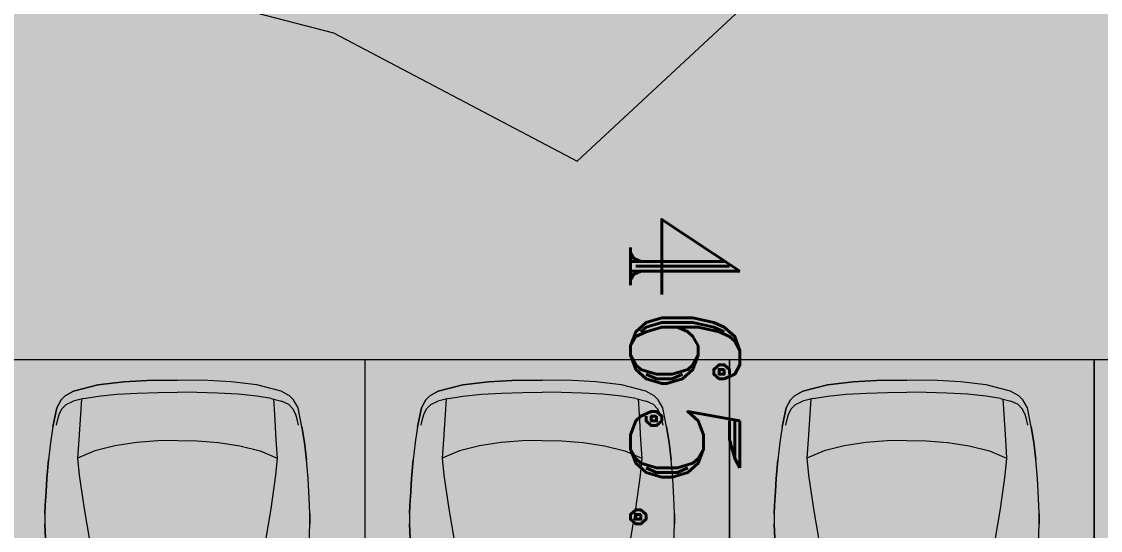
# Model space of a CAD drawing. Header units: millimetres. Extents: x 132836 to 1862386, y -330276 to -143438.
# Drawn here: x 441883 to 449280, y -266857 to -263365 of the extents above; entities that cross this region are included whole.
import ezdxf

# ---------------------------------------------------------------- set-up
doc = ezdxf.new("R2010")
doc.units = ezdxf.units.MM
doc.header["$MEASUREMENT"] = 0
for name, color, linetype in [('Extérieur - Environnement', 7, 'Continuous'), ('Nouveau_CN_02_00', 7, 'Continuous'), ('Nouveau_TopoAlt', 7, 'Continuous')]:
    doc.layers.add(name, color=color, linetype=linetype)
doc.styles.add('STYLE_GENERE_5', font='romant.shx')

msp = doc.modelspace()

# ---------------------------------------------------------------- hatches: boundary and pattern name
at = {"linetype": 'Continuous', "lineweight": 0, "true_color": 0x6f6f6f}
h = msp.add_hatch(color=8, dxfattribs=at)
h.paths.add_polyline_path([(360547.961, -295062.571), (487920.34, -293826.868), (487920.34, -270902.734), (487462.568, -270902.734), (472913.119, -271040.575), (472913.119, -163437.635), (371855.719, -163437.635), (371855.719, -271040.575), (371882.482, -271040.57), (371882.665, -272000.514, -0.40942736), (367883.201, -275935.042), (360547.961, -275935.042)])
h.paths.add_polyline_path([(377135.103, -260639.953), (373845.103, -260639.953), (373845.103, -248364.953), (373845.103, -243089.974), (373845.103, -242189.974), (377135.103, -242189.974)], flags=0)
h.paths.add_polyline_path([(380202.952, -171995.57), (431505.799, -171995.57), (464309.564, -171995.57), (464309.564, -262465.571), (462925.553, -262565.571), (438593.575, -262550.571), (437925.553, -262550.571), (436549.587, -262550.571), (436549.587, -189810.571), (412055.061, -189810.571), (412055.061, -201780.57), (412055.061, -204495.57), (415454.069, -204495.57), (415454.069, -208495.57), (415454.069, -218295.57), (405655.061, -218295.57), (405655.061, -222495.57), (415474.561, -222495.57), (415474.561, -260810.571), (380202.952, -260810.571), (380202.952, -230015.57), (380202.952, -193810.571)], flags=0)
h.paths.add_polyline_path([(381436.562, -269433.913, -0.09031866), (381558.292, -268727.623, -0.20144873), (382612.158, -267592.74, -0.10421145), (383417.525, -267415.055), (384017.498, -267409.371, -0.10404461), (384824.873, -267571.244, -0.23825546), (385983.776, -268953.318, -0.05518862), (386036.355, -269390.334), (386038.45, -269611.438), (386050.565, -270890.267), (385792.102, -271892.761, -0.26794919), (384069.602, -272909.124), (383469.629, -272914.808, -0.19371746), (382078.771, -272370.185, -0.07056876), (381728.183, -271931.262, -0.1316525), (381450.772, -270933.845)], flags=0)
h.paths.add_polyline_path([(394027.271, -275599.002, -0.4157911), (392016.505, -273599.031), (392016.505, -273452.052), (392030.007, -267377.824, -0.3805567), (394016.505, -265609.826), (394094.233, -265609.826), (394094.233, -270609.826), (409094.233, -270609.826), (409094.233, -265609.826), (414055.71, -265609.826, -0.41421356), (415555.71, -267109.826), (415555.71, -273660.699, -0.34550161), (413836.804, -275433.432)], flags=0)
h.paths.add_polyline_path([(424209.612, -271504.083, -0.13447393), (423930.467, -270484.937), (423930.467, -268984.937, -0.41421356), (425930.467, -266984.937), (426530.467, -266984.937, -0.41421356), (428530.467, -268984.937), (428530.467, -270484.937, -0.12882035), (428273.55, -271465.581, -0.27093629), (426530.467, -272484.937), (425930.467, -272484.937, -0.26498)], flags=0)
h.paths.add_polyline_path([(436562.206, -273329.325), (436569.468, -267730.336, -0.09856151), (436800.237, -266943.721), (436817.2, -266951.545, -0.258849), (438654.998, -265605.827), (438652.661, -265587.294), (439337.088, -265587.294), (439337.088, -265687.294), (439337.088, -270687.294), (469237.088, -270687.294), (469237.088, -265687.294), (470907.523, -265687.294), (472885.813, -265687.294), (472885.813, -267687.294), (472885.813, -271062.255, 0.00134576), (472885.842, -271073.021), (472896.728, -273095.233, -0.41421356), (470907.523, -275105.97), (462184.053, -275105.97, -0.00518896), (462130.957, -275116.103), (454147.511, -275196.191), (438770.531, -275253.24, -0.38655333), (436572.608, -273475.385, -0.02518922)], flags=0)

# ---------------------------------------------------------------- linework, layer by layer
at = {"color": 255, "linetype": 'Continuous', "lineweight": 5, "flags": 128}
for points in [[(444237.088, -265687.294), (441737.088, -265687.294)], [(444237.088, -265687.294), (444237.088, -270687.294)], [(446737.088, -265687.294), (444237.088, -265687.294)], [(446737.088, -265687.294), (446737.088, -270687.294)], [(449237.088, -265687.294), (446737.088, -265687.294)], [(446737.088, -270687.294), (446737.088, -265687.294)], [(449237.088, -265687.294), (449237.088, -270687.294)], [(451737.088, -265687.294), (449237.088, -265687.294)], [(449237.088, -270687.294), (449237.088, -265687.294)]]:
    msp.add_lwpolyline(points, dxfattribs=at)
at = {"layer": 'Extérieur - Environnement', "color": 7, "linetype": 'Continuous', "lineweight": 13}
for p, q in [((442407.396, -265858.076), (442240.372, -265900.703)), ((442240.372, -265900.703), (442407.396, -265858.076)), ((442584.336, -265837.164), (442407.396, -265858.076)), ((442407.396, -265858.076), (442584.336, -265837.164)), ((442744.465, -265828.356), (442584.336, -265837.164)), ((442584.336, -265837.164), (442744.465, -265828.356)), ((442951.908, -265825.764), (442744.465, -265828.356)), ((442744.465, -265828.356), (442951.908, -265825.764)), ((443159.351, -265828.356), (442951.908, -265825.764)), ((443159.351, -265828.356), (442951.908, -265825.764)), ((443319.48, -265837.164), (443159.351, -265828.356)), ((443319.48, -265837.164), (443159.351, -265828.356)), ((443496.42, -265858.076), (443319.48, -265837.164)), ((443496.42, -265858.076), (443319.48, -265837.164)), ((443663.444, -265900.703), (443496.42, -265858.076)), ((443663.444, -265900.703), (443496.42, -265858.076)), ((444907.396, -265858.076), (444740.372, -265900.703)), ((444740.372, -265900.703), (444907.396, -265858.076)), ((445084.336, -265837.164), (444907.396, -265858.076)), ((444907.396, -265858.076), (445084.336, -265837.164)), ((445244.465, -265828.356), (445084.336, -265837.164)), ((445084.336, -265837.164), (445244.465, -265828.356)), ((445451.908, -265825.764), (445244.465, -265828.356)), ((445244.465, -265828.356), (445451.908, -265825.764)), ((445659.351, -265828.356), (445451.908, -265825.764)), ((445659.351, -265828.356), (445451.908, -265825.764)), ((445819.48, -265837.164), (445659.351, -265828.356)), ((445819.48, -265837.164), (445659.351, -265828.356)), ((445996.42, -265858.076), (445819.48, -265837.164)), ((445996.42, -265858.076), (445819.48, -265837.164)), ((446163.444, -265900.703), (445996.42, -265858.076)), ((446163.444, -265900.703), (445996.42, -265858.076)), ((447407.396, -265858.076), (447240.372, -265900.703)), ((447240.372, -265900.703), (447407.396, -265858.076)), ((447584.336, -265837.164), (447407.396, -265858.076)), ((447407.396, -265858.076), (447584.336, -265837.164)), ((447744.465, -265828.356), (447584.336, -265837.164)), ((447584.336, -265837.164), (447744.465, -265828.356)), ((447951.908, -265825.764), (447744.465, -265828.356)), ((447744.465, -265828.356), (447951.908, -265825.764)), ((448159.351, -265828.356), (447951.908, -265825.764)), ((448159.351, -265828.356), (447951.908, -265825.764)), ((448319.48, -265837.164), (448159.351, -265828.356)), ((448319.48, -265837.164), (448159.351, -265828.356)), ((448496.42, -265858.076), (448319.48, -265837.164)), ((448496.42, -265858.076), (448319.48, -265837.164)), ((448663.444, -265900.703), (448496.42, -265858.076)), ((448663.444, -265900.703), (448496.42, -265858.076)), ((442155.914, -265961.821), (442125.263, -266016.54)), ((442125.263, -266016.54), (442155.914, -265961.821)), ((442182.776, -265932.912), (442155.914, -265961.821)), ((442155.914, -265961.821), (442182.776, -265932.912)), ((442240.372, -265900.703), (442182.776, -265932.912)), ((442182.776, -265932.912), (442240.372, -265900.703)), ((442310.146, -265950.545), (442238.222, -265969.4)), ((442294.181, -265954.731), (442287.049, -266059.811)), ((442310.146, -265950.545), (442408.463, -265935.102)), ((442408.445, -265935.105), (442535.673, -265922.562)), ((442535.673, -265922.562), (442676.232, -265914.145)), ((442676.232, -265914.145), (442818.781, -265909.477)), ((442818.781, -265909.477), (442951.908, -265908.163)), ((443085.035, -265909.477), (442951.908, -265908.163)), ((443227.584, -265914.145), (443085.035, -265909.477)), ((443368.143, -265922.562), (443227.584, -265914.145)), ((443495.371, -265935.105), (443368.143, -265922.562)), ((443593.67, -265950.545), (443495.353, -265935.102)), ((443593.67, -265950.545), (443665.594, -265969.4)), ((443609.635, -265954.731), (443616.767, -266059.811)), ((443721.04, -265932.912), (443663.444, -265900.703)), ((443721.04, -265932.912), (443663.444, -265900.703)), ((443747.902, -265961.821), (443721.04, -265932.912)), ((443747.902, -265961.821), (443721.04, -265932.912)), ((443778.553, -266016.54), (443747.902, -265961.821)), ((443778.553, -266016.54), (443747.902, -265961.821)), ((444655.914, -265961.821), (444625.263, -266016.54)), ((444625.263, -266016.54), (444655.914, -265961.821)), ((444682.776, -265932.912), (444655.914, -265961.821)), ((444655.914, -265961.821), (444682.776, -265932.912)), ((444740.372, -265900.703), (444682.776, -265932.912)), ((444682.776, -265932.912), (444740.372, -265900.703)), ((444810.146, -265950.545), (444738.222, -265969.4)), ((444794.181, -265954.731), (444787.049, -266059.811)), ((444810.146, -265950.545), (444908.463, -265935.102)), ((444908.445, -265935.105), (445035.673, -265922.562)), ((445035.673, -265922.562), (445176.232, -265914.145)), ((445176.232, -265914.145), (445318.781, -265909.477)), ((445318.781, -265909.477), (445451.908, -265908.163)), ((445585.035, -265909.477), (445451.908, -265908.163)), ((445727.584, -265914.145), (445585.035, -265909.477)), ((445868.143, -265922.562), (445727.584, -265914.145)), ((445995.371, -265935.105), (445868.143, -265922.562)), ((446093.67, -265950.545), (445995.353, -265935.102)), ((446093.67, -265950.545), (446165.594, -265969.4)), ((446109.635, -265954.731), (446116.767, -266059.811)), ((446221.04, -265932.912), (446163.444, -265900.703)), ((446221.04, -265932.912), (446163.444, -265900.703)), ((446247.902, -265961.821), (446221.04, -265932.912)), ((446247.902, -265961.821), (446221.04, -265932.912)), ((446278.553, -266016.54), (446247.902, -265961.821)), ((446278.553, -266016.54), (446247.902, -265961.821)), ((447155.914, -265961.821), (447125.263, -266016.54)), ((447125.263, -266016.54), (447155.914, -265961.821)), ((447182.776, -265932.912), (447155.914, -265961.821)), ((447155.914, -265961.821), (447182.776, -265932.912)), ((447240.372, -265900.703), (447182.776, -265932.912)), ((447182.776, -265932.912), (447240.372, -265900.703)), ((447310.146, -265950.545), (447238.222, -265969.4)), ((447294.181, -265954.731), (447287.049, -266059.811)), ((447310.146, -265950.545), (447408.463, -265935.102)), ((447408.445, -265935.105), (447535.673, -265922.562)), ((447535.673, -265922.562), (447676.232, -265914.145)), ((447676.232, -265914.145), (447818.781, -265909.477)), ((447818.781, -265909.477), (447951.908, -265908.163)), ((448085.035, -265909.477), (447951.908, -265908.163)), ((448227.584, -265914.145), (448085.035, -265909.477)), ((448368.143, -265922.562), (448227.584, -265914.145)), ((448495.371, -265935.105), (448368.143, -265922.562)), ((448593.67, -265950.545), (448495.353, -265935.102)), ((448593.67, -265950.545), (448665.594, -265969.4)), ((448609.635, -265954.731), (448616.767, -266059.811)), ((448721.04, -265932.912), (448663.444, -265900.703)), ((448721.04, -265932.912), (448663.444, -265900.703)), ((448747.902, -265961.821), (448721.04, -265932.912)), ((448747.902, -265961.821), (448721.04, -265932.912)), ((448778.553, -266016.54), (448747.902, -265961.821)), ((448778.553, -266016.54), (448747.902, -265961.821)), ((442125.263, -266016.54), (442098.367, -266145.59)), ((442098.367, -266145.59), (442125.263, -266016.54)), ((442141.061, -266060.723), (442159.923, -266022.127)), ((442159.923, -266022.127), (442188.544, -265991.939)), ((442188.544, -265991.939), (442238.222, -265969.4)), ((443715.272, -265991.939), (443665.594, -265969.4)), ((443743.893, -266022.127), (443715.272, -265991.939)), ((443762.755, -266060.723), (443743.893, -266022.127)), ((443805.449, -266145.59), (443778.553, -266016.54)), ((443805.449, -266145.59), (443778.553, -266016.54)), ((444625.263, -266016.54), (444598.367, -266145.59)), ((444598.367, -266145.59), (444625.263, -266016.54)), ((444641.061, -266060.723), (444659.923, -266022.127)), ((444659.923, -266022.127), (444688.544, -265991.939)), ((444688.544, -265991.939), (444738.222, -265969.4)), ((446215.272, -265991.939), (446165.594, -265969.4)), ((446243.893, -266022.127), (446215.272, -265991.939)), ((446262.755, -266060.723), (446243.893, -266022.127)), ((446305.449, -266145.59), (446278.553, -266016.54)), ((446305.449, -266145.59), (446278.553, -266016.54)), ((447125.263, -266016.54), (447098.367, -266145.59)), ((447098.367, -266145.59), (447125.263, -266016.54)), ((447141.061, -266060.723), (447159.923, -266022.127)), ((447159.923, -266022.127), (447188.544, -265991.939)), ((447188.544, -265991.939), (447238.222, -265969.4)), ((448715.272, -265991.939), (448665.594, -265969.4)), ((448743.893, -266022.127), (448715.272, -265991.939)), ((448762.755, -266060.723), (448743.893, -266022.127)), ((448805.449, -266145.59), (448778.553, -266016.54)), ((448805.449, -266145.59), (448778.553, -266016.54)), ((442122.383, -266135.297), (442128.781, -266101.535)), ((442128.781, -266101.535), (442141.061, -266060.723)), ((442287.049, -266059.811), (442276.153, -266235.469)), ((443616.767, -266059.811), (443627.663, -266235.469)), ((443775.036, -266101.535), (443762.755, -266060.723)), ((443781.433, -266135.297), (443775.036, -266101.535)), ((444622.383, -266135.297), (444628.781, -266101.535)), ((444628.781, -266101.535), (444641.061, -266060.723)), ((444787.049, -266059.811), (444776.153, -266235.469)), ((446116.767, -266059.811), (446127.663, -266235.469)), ((446275.036, -266101.535), (446262.755, -266060.723)), ((446281.433, -266135.297), (446275.036, -266101.535)), ((447122.383, -266135.297), (447128.781, -266101.535)), ((447128.781, -266101.535), (447141.061, -266060.723)), ((447287.049, -266059.811), (447276.153, -266235.469)), ((448616.767, -266059.811), (448627.663, -266235.469)), ((448775.036, -266101.535), (448762.755, -266060.723)), ((448781.433, -266135.297), (448775.036, -266101.535)), ((442098.367, -266145.59), (442081.073, -266254.371)), ((442098.367, -266145.59), (442081.073, -266254.371)), ((443822.743, -266254.371), (443805.449, -266145.59)), ((443805.449, -266145.59), (443822.743, -266254.371)), ((444598.367, -266145.59), (444581.073, -266254.371)), ((444598.367, -266145.59), (444581.073, -266254.371)), ((446322.743, -266254.371), (446305.449, -266145.59)), ((446305.449, -266145.59), (446322.743, -266254.371)), ((447098.367, -266145.59), (447081.073, -266254.371)), ((447098.367, -266145.59), (447081.073, -266254.371)), ((448822.743, -266254.371), (448805.449, -266145.59)), ((448805.449, -266145.59), (448822.743, -266254.371)), ((442081.075, -266254.36), (442067.251, -266372.439)), ((442081.075, -266254.36), (442067.251, -266372.439)), ((442081.073, -266254.371), (442081.075, -266254.36)), ((442276.153, -266235.469), (442267.862, -266361.049)), ((442670.626, -266253.728), (442523.07, -266275.57)), ((442817.155, -266242.406), (442670.626, -266253.728)), ((442951.908, -266238.96), (442817.155, -266242.406)), ((442951.908, -266238.96), (443086.661, -266242.406)), ((443086.661, -266242.406), (443233.19, -266253.728)), ((443233.19, -266253.728), (443380.746, -266275.57)), ((443627.663, -266235.469), (443635.954, -266361.049)), ((443822.742, -266254.36), (443836.565, -266372.439)), ((443836.565, -266372.439), (443822.743, -266254.371)), ((444581.075, -266254.36), (444567.251, -266372.439)), ((444581.075, -266254.36), (444567.251, -266372.439)), ((444581.073, -266254.371), (444581.075, -266254.36)), ((444776.153, -266235.469), (444767.862, -266361.049)), ((445170.626, -266253.728), (445023.07, -266275.57)), ((445317.155, -266242.406), (445170.626, -266253.728)), ((445451.908, -266238.96), (445317.155, -266242.406)), ((445451.908, -266238.96), (445586.661, -266242.406)), ((445586.661, -266242.406), (445733.19, -266253.728)), ((445733.19, -266253.728), (445880.746, -266275.57)), ((446127.663, -266235.469), (446135.954, -266361.049)), ((446322.742, -266254.36), (446336.565, -266372.439)), ((446336.565, -266372.439), (446322.743, -266254.371)), ((447081.075, -266254.36), (447067.251, -266372.439)), ((447081.075, -266254.36), (447067.251, -266372.439)), ((447081.073, -266254.371), (447081.075, -266254.36)), ((447276.153, -266235.469), (447267.862, -266361.049)), ((447670.626, -266253.728), (447523.07, -266275.57)), ((447817.155, -266242.406), (447670.626, -266253.728)), ((447951.908, -266238.96), (447817.155, -266242.406)), ((447951.908, -266238.96), (448086.661, -266242.406)), ((448086.661, -266242.406), (448233.19, -266253.728)), ((448233.19, -266253.728), (448380.746, -266275.57)), ((448627.663, -266235.469), (448635.954, -266361.049)), ((448822.742, -266254.36), (448836.565, -266372.439)), ((448836.565, -266372.439), (448822.743, -266254.371)), ((442385.25, -266310.612), (442267.93, -266361.74)), ((442523.07, -266275.57), (442385.25, -266310.612)), ((443380.746, -266275.57), (443518.566, -266310.612)), ((443518.566, -266310.612), (443635.887, -266361.74)), ((444885.25, -266310.612), (444767.93, -266361.74)), ((445023.07, -266275.57), (444885.25, -266310.612)), ((445880.746, -266275.57), (446018.566, -266310.612)), ((446018.566, -266310.612), (446135.887, -266361.74)), ((447385.25, -266310.612), (447267.93, -266361.74)), ((447523.07, -266275.57), (447385.25, -266310.612)), ((448380.746, -266275.57), (448518.566, -266310.612)), ((448518.566, -266310.612), (448635.887, -266361.74)), ((442067.251, -266372.439), (442055.728, -266500.926)), ((442055.728, -266500.926), (442067.251, -266372.439)), ((442267.862, -266361.049), (442279.203, -266476.985)), ((443635.954, -266361.049), (443624.614, -266476.985)), ((443848.088, -266500.926), (443836.565, -266372.439)), ((443848.088, -266500.926), (443836.565, -266372.439)), ((444567.251, -266372.439), (444555.728, -266500.926)), ((444555.728, -266500.926), (444567.251, -266372.439)), ((444767.862, -266361.049), (444779.203, -266476.985)), ((446135.954, -266361.049), (446124.614, -266476.985)), ((446348.088, -266500.926), (446336.565, -266372.439)), ((446348.088, -266500.926), (446336.565, -266372.439)), ((447067.251, -266372.439), (447055.728, -266500.926)), ((447055.728, -266500.926), (447067.251, -266372.439)), ((447267.862, -266361.049), (447279.203, -266476.985)), ((448635.954, -266361.049), (448624.614, -266476.985)), ((448848.088, -266500.926), (448836.565, -266372.439)), ((448848.088, -266500.926), (448836.565, -266372.439)), ((442279.203, -266476.985), (442312.002, -266709.08)), ((443624.614, -266476.985), (443591.814, -266709.08)), ((444779.203, -266476.985), (444812.002, -266709.08)), ((446124.614, -266476.985), (446091.814, -266709.08)), ((447279.203, -266476.985), (447312.002, -266709.08)), ((448624.614, -266476.985), (448591.814, -266709.08)), ((442055.728, -266500.926), (442051.932, -266589.935)), ((442051.932, -266589.935), (442055.728, -266500.926)), ((443851.884, -266589.935), (443848.088, -266500.926)), ((443851.884, -266589.935), (443848.088, -266500.926)), ((444555.728, -266500.926), (444551.932, -266589.935)), ((444551.932, -266589.935), (444555.728, -266500.926)), ((446351.884, -266589.935), (446348.088, -266500.926)), ((446351.884, -266589.935), (446348.088, -266500.926)), ((447055.728, -266500.926), (447051.932, -266589.935)), ((447051.932, -266589.935), (447055.728, -266500.926)), ((448851.884, -266589.935), (448848.088, -266500.926)), ((448851.884, -266589.935), (448848.088, -266500.926)), ((442051.932, -266589.935), (442045.508, -266685.688)), ((442045.508, -266685.688), (442051.932, -266589.935)), ((443858.309, -266685.688), (443851.884, -266589.935)), ((443858.309, -266685.688), (443851.884, -266589.935)), ((444551.932, -266589.935), (444545.508, -266685.688)), ((444545.508, -266685.688), (444551.932, -266589.935)), ((446358.309, -266685.688), (446351.884, -266589.935)), ((446358.309, -266685.688), (446351.884, -266589.935)), ((447051.932, -266589.935), (447045.508, -266685.688)), ((447045.508, -266685.688), (447051.932, -266589.935)), ((448858.309, -266685.688), (448851.884, -266589.935)), ((448858.309, -266685.688), (448851.884, -266589.935)), ((442045.508, -266685.688), (442043.743, -266743.57)), ((442043.743, -266743.57), (442045.508, -266685.688)), ((443860.073, -266743.57), (443858.309, -266685.688)), ((443860.073, -266743.57), (443858.309, -266685.688)), ((444545.508, -266685.688), (444543.743, -266743.57)), ((444543.743, -266743.57), (444545.508, -266685.688)), ((446360.073, -266743.57), (446358.309, -266685.688)), ((446360.073, -266743.57), (446358.309, -266685.688)), ((447045.508, -266685.688), (447043.743, -266743.57)), ((447043.743, -266743.57), (447045.508, -266685.688)), ((448860.073, -266743.57), (448858.309, -266685.688)), ((448860.073, -266743.57), (448858.309, -266685.688)), ((442043.743, -266743.57), (442043.698, -266812.144)), ((442043.743, -266743.57), (442043.698, -266812.144)), ((442312.002, -266709.08), (442348.174, -266924.692)), ((443591.814, -266709.08), (443555.642, -266924.692)), ((443860.118, -266812.144), (443860.073, -266743.57)), ((443860.073, -266743.57), (443860.118, -266812.144)), ((444543.743, -266743.57), (444543.698, -266812.144)), ((444543.743, -266743.57), (444543.698, -266812.144)), ((444812.002, -266709.08), (444848.174, -266924.692)), ((446091.814, -266709.08), (446055.642, -266924.692)), ((446360.118, -266812.144), (446360.073, -266743.57)), ((446360.073, -266743.57), (446360.118, -266812.144)), ((447043.743, -266743.57), (447043.698, -266812.144)), ((447043.743, -266743.57), (447043.698, -266812.144)), ((447312.002, -266709.08), (447348.174, -266924.692)), ((448591.814, -266709.08), (448555.642, -266924.692)), ((448860.118, -266812.144), (448860.073, -266743.57)), ((448860.073, -266743.57), (448860.118, -266812.144)), ((442043.698, -266812.144), (442050.959, -267015.116)), ((442050.959, -267015.116), (442043.698, -266812.144)), ((443852.857, -267015.116), (443860.118, -266812.144)), ((443852.857, -267015.116), (443860.118, -266812.144)), ((444543.698, -266812.144), (444550.959, -267015.116)), ((444550.959, -267015.116), (444543.698, -266812.144)), ((446352.857, -267015.116), (446360.118, -266812.144)), ((446352.857, -267015.116), (446360.118, -266812.144)), ((447043.698, -266812.144), (447050.959, -267015.116)), ((447050.959, -267015.116), (447043.698, -266812.144)), ((448852.857, -267015.116), (448860.118, -266812.144)), ((448852.857, -267015.116), (448860.118, -266812.144))]:
    msp.add_line(p, q, dxfattribs=at)
at = {"layer": 'Nouveau_CN_02_00', "color": 8, "linetype": 'Continuous', "lineweight": 5, "flags": 128}
msp.add_lwpolyline([(442554.066, -263060.122), (444022.055, -263442.618), (445691.402, -264322.199), (447487.738, -262652.19)], dxfattribs=at)

# ---------------------------------------------------------------- texts
at = {"layer": 'Nouveau_TopoAlt', "color": 253, "linetype": 'Continuous', "lineweight": 5, "true_color": 0x9f9f9f, "insert": (446807.812, -264659.011), "char_height": 750, "attachment_point": 1, "rotation": 270, "style": 'STYLE_GENERE_5'}
msp.add_mtext('\\A1;{\\pql;\\Fromant.shx;465.199}', dxfattribs=at)

doc.saveas('drawing.dxf')
